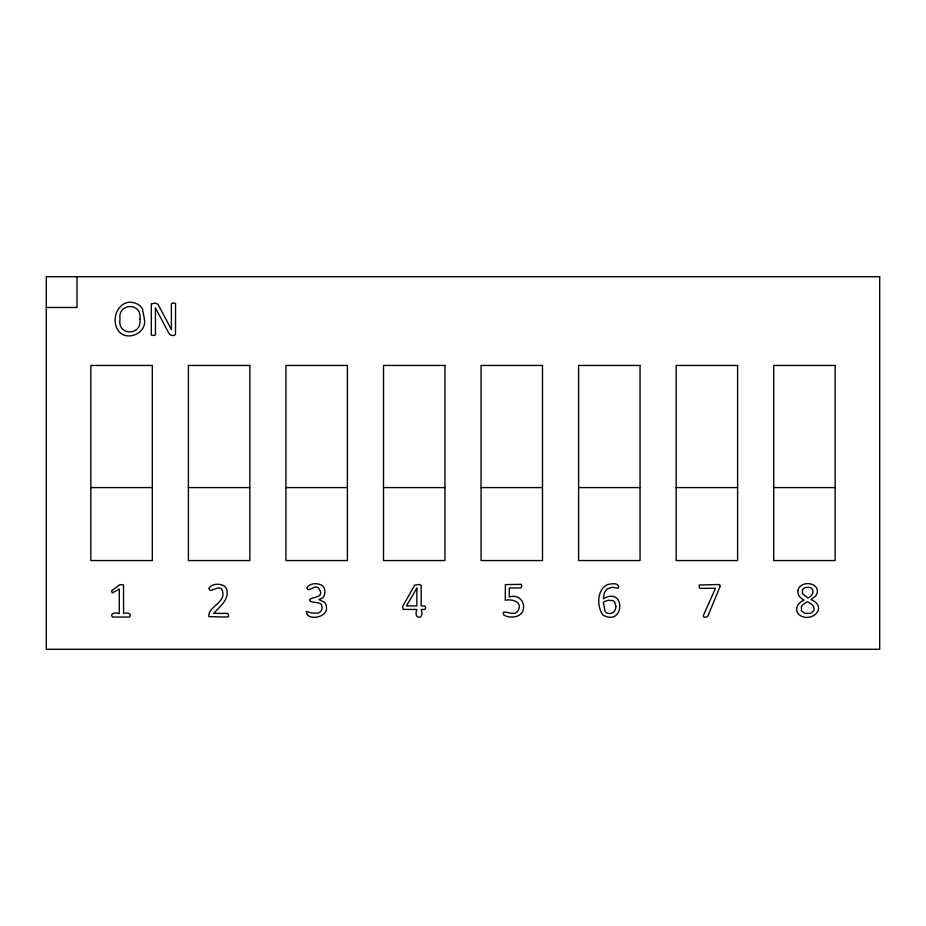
<?xml version="1.0" encoding="UTF-8"?>
<svg xmlns="http://www.w3.org/2000/svg" width="926" height="926" viewBox="0 0 926 926"><rect width="100%" height="100%" fill="white"/><g stroke="black" fill="none" stroke-linecap="round" stroke-linejoin="round"><path stroke-width="1.39" d="M46.3 307.455L77.02 307.455L77.02 276.735M90.852 487.585L152.304 487.585M188.395 487.585L249.846 487.585M285.949 487.585L347.4 487.585M383.503 487.585L444.955 487.585M481.045 487.585L542.497 487.585M578.6 487.585L640.051 487.585M676.154 487.585L737.605 487.585M773.696 487.585L835.148 487.585M618.661 586.621L617.966 588.323L612.19 587.188L606.669 589.26L604.528 592.42L603.289 598.821C625.756 585.718 624.865 627.052 603.011 615.119C596.645 606.704 596.761 589.445 607.641 584.514C610.604 583.982 617.943 582.269 618.661 586.621M402.509 606.727L403.134 609.401L416.862 609.47C412.869 619.888 425.138 619.864 421.168 609.47L424.814 609.47L425.763 607.699L424.814 605.917L421.168 605.917L421.168 585.267L419.362 584.456L414.64 585.163L402.509 606.727M307.073 587.651C306.9 594.064 315.87 582.882 319.019 588.739C325.327 598.543 311.703 596.217 309.423 599.944C311.09 604.493 322.549 599.747 322.028 607.722A5.371 5.371 0 0 1 318.127 613.07L311.981 613.093L306.321 611.322C306.217 621.531 328.255 617.781 326.427 607.317A7.304 7.304 0 0 0 324.297 602.12C313.127 597.177 322.885 601.68 324.528 594.527C325.257 591.598 324.991 588.114 322.665 585.938C318.44 582.604 309.863 582.79 307.073 587.651M209.126 588.149C209.044 594.967 220.527 582.408 222.518 591.286C226.025 602.733 207.655 606.715 208.871 616.67L227.808 617.052L228.699 615.998L227.784 613.394L213.709 613.394C219.543 606.819 229.636 599.423 226.708 589.364A7.396 7.396 0 0 0 223.652 585.66C219.358 583.322 211.718 583.623 209.126 588.149M720.115 586.389L707.892 616.068C707.175 617.492 702.753 617.746 703.239 615.767L715.485 588.323L699.963 588.323L699.246 587.813L699.257 585L718.819 584.538L719.826 584.919L720.115 586.389M503.362 612.456L503.582 614.899L506.429 616.311A18.856 18.856 0 0 0 514.254 616.866C529.834 614.795 524.44 592.061 509.277 597.05L509.277 587.964L520.852 587.964L521.755 586.065L521.199 584.329L505.365 584.619L505.283 600.268C512.043 598.659 523.283 602.016 517.947 610.882C514.509 616.519 506.499 610.662 503.362 612.456M111.548 590.695L112.266 593.022L119.28 588.994L119.28 613.602C116.63 612.202 108.909 613.209 112.532 617.052L129.432 617.052C132.858 613.753 126.33 611.866 123.586 613.602L123.505 584.885L119.94 584.642L111.548 590.695M144.398 318.857C147.396 334.101 124.836 342.655 117.394 329.309C110.24 316.53 120.762 296.806 136.504 303.647A11.297 11.297 0 0 1 142.454 309.099L144.398 318.857M797.969 590.244C797.02 594.585 800.307 598.358 804.034 600.071C799.832 601.865 795.735 605.882 796.869 610.836A6.829 6.829 0 0 0 799.508 614.968C811.234 623.719 828.62 607.12 811.095 599.62L815.713 595.95L816.929 593.716A7.859 7.859 0 0 0 816.79 588.323C813.202 581.354 799.74 582.211 797.969 590.244M139.849 319.146C142.558 335.988 116.931 336.219 120.021 319.1C117.475 302.455 142.731 302.27 139.849 319.146M615.917 606.495C616.16 610.616 612.41 614.54 608.208 613.429A4.63 4.63 0 0 1 604.979 611.137L603.358 602.247L604.794 601.402L608.232 600.279L612.862 600.569L614.667 601.842L615.917 606.495M151.343 304.041L151.308 335.096L154.387 335.49L155.499 334.749L155.406 307.826L168.347 332.249C169.099 335.154 173.451 336.844 175.489 334.483L175.546 303.45L172.479 303.022L171.356 303.774L171.426 329.552L158.057 304.388L155.128 303.045L151.343 304.041M802.437 589.769L802.425 593.485L807.866 598.022C811.546 596.633 815.065 591.737 811.662 588.323L809.926 587.408L805.192 587.397L802.437 589.769M801.43 606.611L801.453 610.766L804.775 613.371L810.47 613.359L813.734 610.778C815.528 606.287 810.84 603.196 807.287 601.726L802.576 604.875L801.43 606.611M416.816 588.172L406.41 605.917L416.862 605.917L416.862 588.172M879.7 276.735L46.3 276.735L46.3 649.265L879.7 649.265L879.7 276.735M152.304 365.446L90.852 365.446L90.852 560.554L152.304 560.554L152.304 365.446M249.846 365.446L188.395 365.446L188.395 560.554L249.846 560.554L249.846 365.446M347.4 365.446L285.949 365.446L285.949 560.554L347.4 560.554L347.4 365.446M444.955 365.446L383.503 365.446L383.503 560.554L444.955 560.554L444.955 365.446M542.497 365.446L481.045 365.446L481.045 560.554L542.497 560.554L542.497 365.446M640.051 365.446L578.6 365.446L578.6 560.554L640.051 560.554L640.051 365.446M737.605 365.446L676.154 365.446L676.154 560.554L737.605 560.554L737.605 365.446M835.148 365.446L773.696 365.446L773.696 560.554L835.148 560.554L835.148 365.446"/></g></svg>
